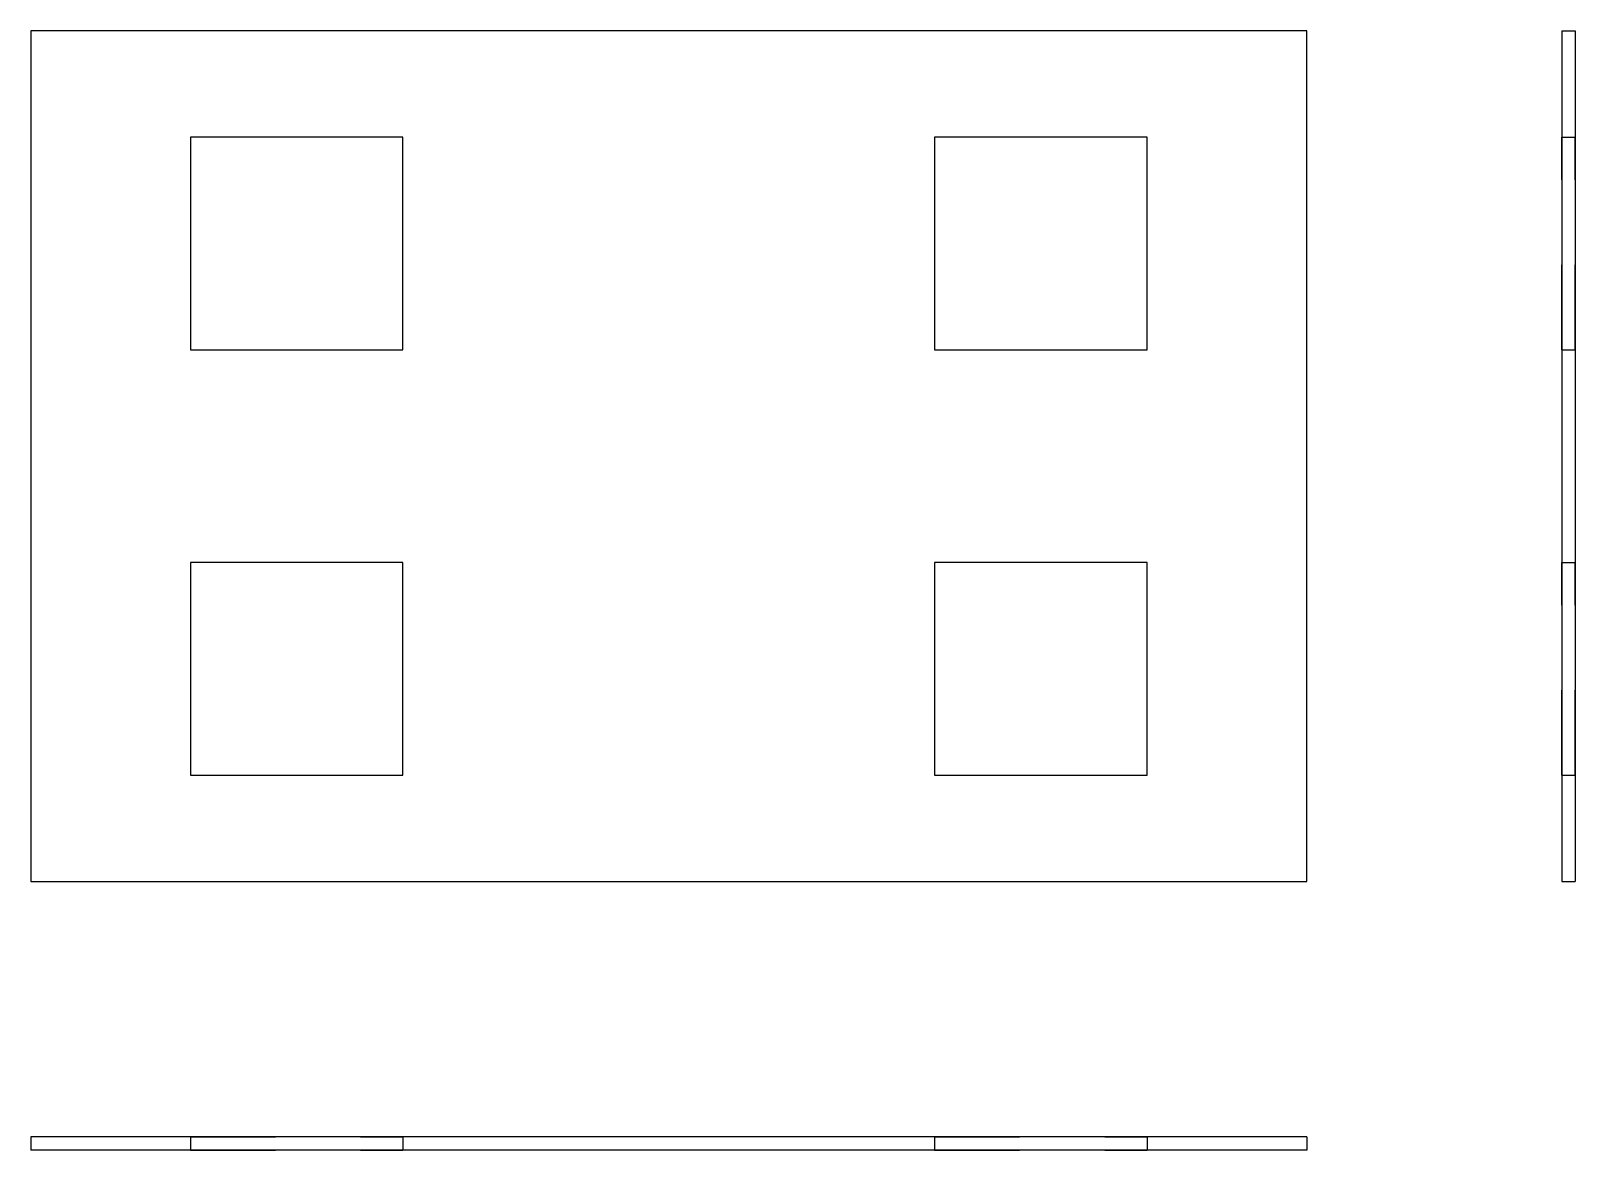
# Model space of a CAD drawing. Extents: x 0 to 1.82, y 0 to 1.32.
import ezdxf

# ---------------------------------------------------------------- set-up
doc = ezdxf.new("R2010")
doc.units = 0
doc.linetypes.add('HIDDEN', pattern=[0.075, 0.050025, -0.024975])
for name, color, linetype in [('FRONT', 7, 'CONTINUOUS'), ('LEFT', 7, 'CONTINUOUS'), ('LEFT_HID', 7, 'HIDDEN'), ('TOP', 7, 'CONTINUOUS'), ('TOP_HID', 7, 'HIDDEN')]:
    doc.layers.add(name, color=color, linetype=linetype)

msp = doc.modelspace()

# ---------------------------------------------------------------- linework, layer by layer
at = {"layer": 'FRONT'}
for p, q in [((0.75, 1.315625), (0, 1.315625)), ((0, 1.315625), (0, 0.815625)), ((1.5, 1.315625), (0.75, 1.315625)), ((1.5, 0.815625), (1.5, 1.315625)), ((0.4375, 1.190625), (0.1875, 1.190625)), ((0.1875, 1.190625), (0.1875, 0.940625)), ((0.4375, 0.940625), (0.4375, 1.190625)), ((1.3125, 1.190625), (1.0625, 1.190625)), ((1.0625, 1.190625), (1.0625, 0.940625)), ((1.3125, 0.940625), (1.3125, 1.190625)), ((0.1875, 0.940625), (0.4375, 0.940625)), ((1.0625, 0.940625), (1.3125, 0.940625)), ((0, 0.815625), (0, 0.315625)), ((1.5, 0.315625), (1.5, 0.815625)), ((0.4375, 0.690625), (0.1875, 0.690625)), ((0.1875, 0.690625), (0.1875, 0.440625)), ((0.4375, 0.440625), (0.4375, 0.690625)), ((1.3125, 0.690625), (1.0625, 0.690625)), ((1.0625, 0.690625), (1.0625, 0.440625)), ((1.3125, 0.440625), (1.3125, 0.690625)), ((0.1875, 0.440625), (0.4375, 0.440625)), ((1.0625, 0.440625), (1.3125, 0.440625)), ((0, 0.315625), (0.75, 0.315625)), ((0.75, 0.315625), (1.5, 0.315625))]:
    msp.add_line(p, q, dxfattribs=at)
at = {"layer": 'LEFT'}
for p, q in [((1.8, 1.315625), (1.815625, 1.315625)), ((1.8, 1.315625), (1.8, 0.815625)), ((1.815625, 1.315625), (1.815625, 0.815625)), ((1.8, 0.815625), (1.8, 0.315625)), ((1.815625, 0.815625), (1.815625, 0.315625)), ((1.8, 0.315625), (1.815625, 0.315625))]:
    msp.add_line(p, q, dxfattribs=at)
at = {"layer": 'LEFT_HID', "linetype": 'HIDDEN'}
for p, q in [((1.8, 1.190625), (1.815625, 1.190625)), ((1.8, 0.940625), (1.8, 1.190625)), ((1.8, 1.190625), (1.815625, 1.190625)), ((1.8, 1.190625), (1.8, 0.940625)), ((1.8, 1.190625), (1.815625, 1.190625)), ((1.8, 0.940625), (1.8, 1.190625)), ((1.8, 1.190625), (1.815625, 1.190625)), ((1.8, 1.190625), (1.8, 0.940625)), ((1.815625, 0.940625), (1.815625, 1.190625)), ((1.815625, 1.190625), (1.815625, 0.940625)), ((1.815625, 0.940625), (1.815625, 1.190625)), ((1.815625, 1.190625), (1.815625, 0.940625)), ((1.8, 0.940625), (1.815625, 0.940625)), ((1.8, 0.940625), (1.815625, 0.940625)), ((1.8, 0.940625), (1.815625, 0.940625)), ((1.8, 0.940625), (1.815625, 0.940625)), ((1.8, 0.690625), (1.815625, 0.690625)), ((1.8, 0.440625), (1.8, 0.690625)), ((1.8, 0.690625), (1.815625, 0.690625)), ((1.8, 0.690625), (1.8, 0.440625)), ((1.8, 0.690625), (1.815625, 0.690625)), ((1.8, 0.440625), (1.8, 0.690625)), ((1.8, 0.690625), (1.815625, 0.690625)), ((1.8, 0.690625), (1.8, 0.440625)), ((1.815625, 0.440625), (1.815625, 0.690625)), ((1.815625, 0.690625), (1.815625, 0.440625)), ((1.815625, 0.440625), (1.815625, 0.690625)), ((1.815625, 0.690625), (1.815625, 0.440625)), ((1.8, 0.440625), (1.815625, 0.440625)), ((1.8, 0.440625), (1.815625, 0.440625)), ((1.8, 0.440625), (1.815625, 0.440625)), ((1.8, 0.440625), (1.815625, 0.440625))]:
    msp.add_line(p, q, dxfattribs=at)
at = {"layer": 'TOP'}
for p, q in [((0, 0.015625), (0, 0)), ((0.75, 0.015625), (0, 0.015625)), ((0.75, 0), (0, 0)), ((1.5, 0.015625), (0.75, 0.015625)), ((1.5, 0), (0.75, 0)), ((1.5, 0.015625), (1.5, 0))]:
    msp.add_line(p, q, dxfattribs=at)
at = {"layer": 'TOP_HID', "linetype": 'HIDDEN'}
for p, q in [((0.1875, 0.015625), (0.1875, 0)), ((0.1875, 0.015625), (0.4375, 0.015625)), ((0.1875, 0.015625), (0.1875, 0)), ((0.4375, 0.015625), (0.1875, 0.015625)), ((0.1875, 0.015625), (0.1875, 0)), ((0.1875, 0.015625), (0.4375, 0.015625)), ((0.1875, 0.015625), (0.1875, 0)), ((0.4375, 0.015625), (0.1875, 0.015625)), ((0.1875, 0), (0.4375, 0)), ((0.4375, 0), (0.1875, 0)), ((0.1875, 0), (0.4375, 0)), ((0.4375, 0), (0.1875, 0)), ((0.4375, 0.015625), (0.4375, 0)), ((0.4375, 0.015625), (0.4375, 0)), ((0.4375, 0.015625), (0.4375, 0)), ((0.4375, 0.015625), (0.4375, 0)), ((1.0625, 0.015625), (1.0625, 0)), ((1.0625, 0.015625), (1.3125, 0.015625)), ((1.0625, 0.015625), (1.0625, 0)), ((1.3125, 0.015625), (1.0625, 0.015625)), ((1.0625, 0.015625), (1.0625, 0)), ((1.0625, 0.015625), (1.3125, 0.015625)), ((1.0625, 0.015625), (1.0625, 0)), ((1.3125, 0.015625), (1.0625, 0.015625)), ((1.0625, 0), (1.3125, 0)), ((1.3125, 0), (1.0625, 0)), ((1.0625, 0), (1.3125, 0)), ((1.3125, 0), (1.0625, 0)), ((1.3125, 0.015625), (1.3125, 0)), ((1.3125, 0.015625), (1.3125, 0)), ((1.3125, 0.015625), (1.3125, 0)), ((1.3125, 0.015625), (1.3125, 0))]:
    msp.add_line(p, q, dxfattribs=at)

doc.saveas('drawing.dxf')
